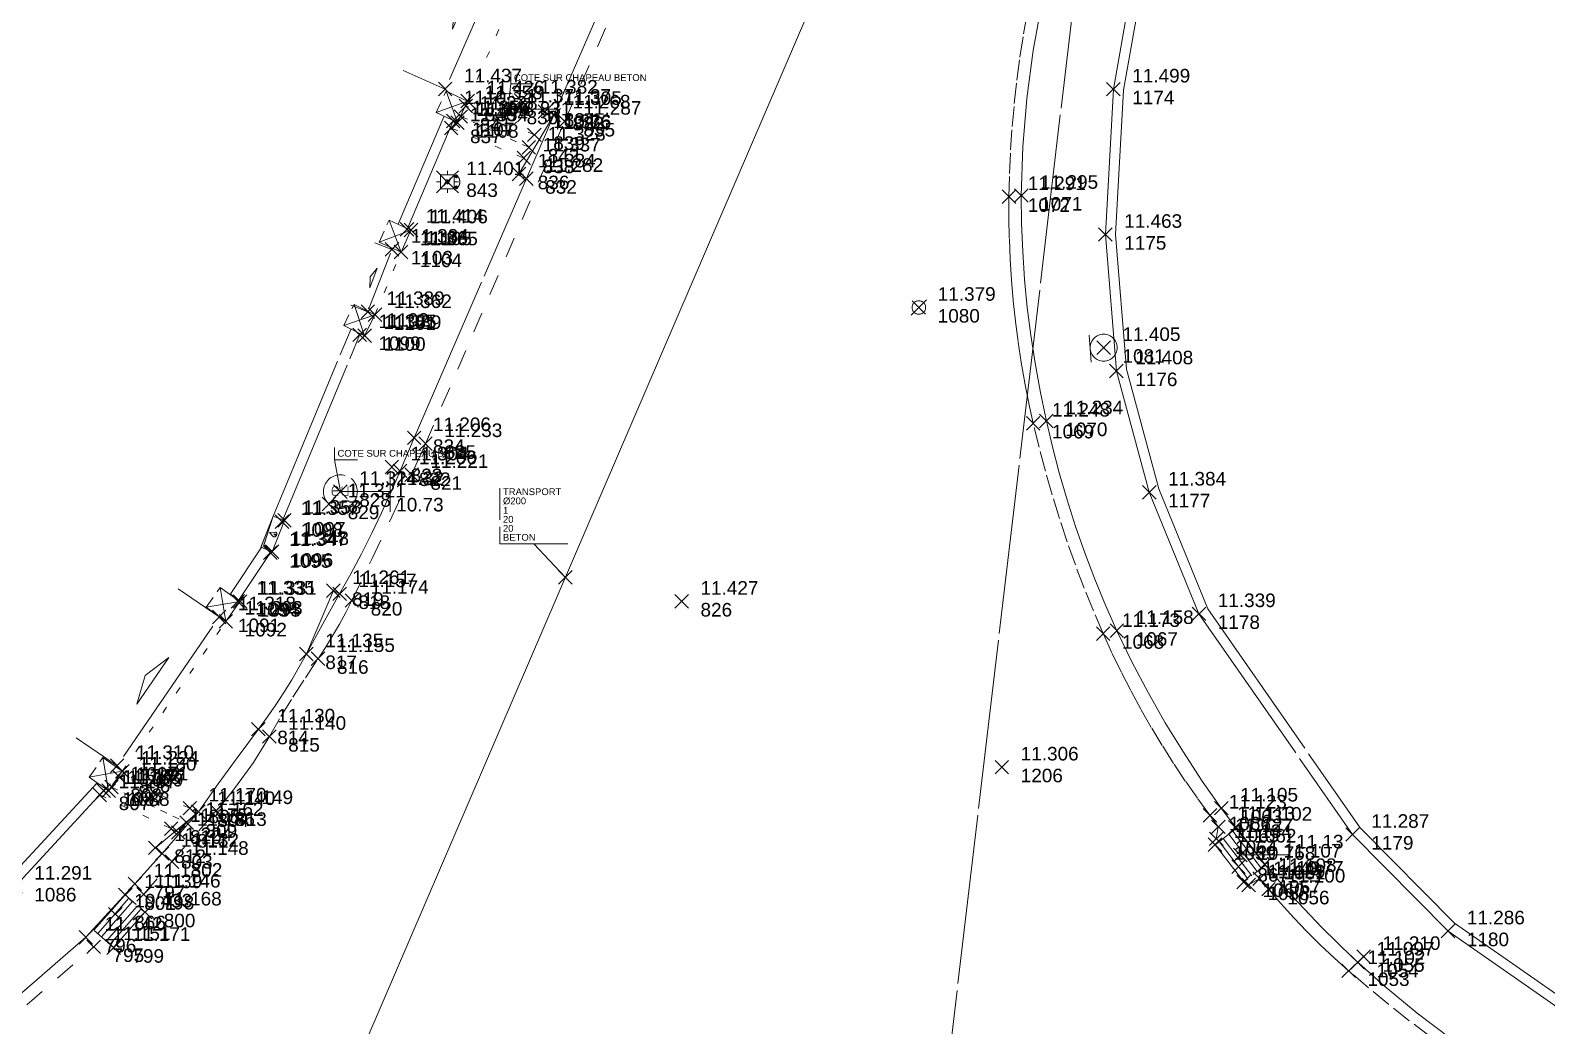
# Model space of a CAD drawing. Header units: metres. Extents: x 1224602 to 1224842, y 7187490 to 7187733.
# Drawn here: x 1224706.18 to 1224728.54, y 7187604.37 to 7187619.05 of the extents above; entities that cross this region are included whole.
import ezdxf
from ezdxf.enums import TextEntityAlignment as Align

# ---------------------------------------------------------------- set-up
doc = ezdxf.new("R2010")
doc.units = ezdxf.units.M
doc.header["$PDMODE"] = 3
doc.header["$PDSIZE"] = 0.1
for name, pattern in [('LL_0822', [2.5, 2.5, 0]), ('LL_0824', [0.35, 0.1, -0.25]), ('LL_0827', [0.2, 0.1, -0.1]), ('LL_0829', [0.6, 0.3, -0.3]), ('SL_1146', [2.5, 2.5, 0]), ('Socle_Continu', [2.5, 2.5, 0]), ('YL_2901', [2.5, 2.5, 0])]:
    doc.linetypes.add(name, pattern=pattern)
for name, color, linetype, lineweight in [('CLOTU_SCS', 212, 'Socle_Continu', 13), ('EAUPO_SCS', 140, 'Socle_Continu', 13), ('ELECT_SCS', 1, 'Socle_Continu', 13), ('GAZFL_SCS', 40, 'Socle_Continu', 13), ('SIGNV_SCS', 20, 'Socle_Continu', 13), ('SIGTA_SCI', 7, 'Socle_Continu', 13), ('SIGTM_SCI', 1, 'Socle_Continu', 13), ('SIGTO_SCI', 255, 'Socle_Continu', 13), ('VOIRI_SCS', 7, 'Socle_Continu', 13)]:
    doc.layers.add(name, color=color, linetype=linetype, lineweight=lineweight)
for name, color, linetype, lineweight, true_color in [('EAUPL_PSI', 5, 'Socle_Continu', 13, 0x0000ff), ('EAUPL_SCS', 5, 'Socle_Continu', 13, 0x0000ff), ('EAUUS_PSI', 7, 'Socle_Continu', 13, 0x7f3f00), ('EAUUS_SCI', 7, 'Socle_Continu', 13, 0x7f3f00), ('EAUUS_SCS', 7, 'Socle_Continu', 13, 0x7f3f00), ('EAUUS_SCT', 7, 'Socle_Continu', 13, 0x7f3f00), ('SIGTS_PSS', 7, 'Socle_Continu', 13, 0x9966cc)]:
    doc.layers.add(name, color=color, linetype=linetype, lineweight=lineweight, true_color=true_color)
doc.styles.add('Reseaux', font='arial.ttf')
doc.styles.get("Standard").update_dxf_attribs({"font": 'arial.ttf'})
doc.linetypes.add('CL_0181', pattern='A,3,-0.15,0.4,-0.381,["eu",Standard,S=0.254,R=0,X=-0.2,Y=-0.1],-0.381,0.4,-0.15', length=4.862)

# ---------------------------------------------------------------- blocks, each defined once
blk = doc.blocks.new('YP_1521')
at = {"layer": 'SIGTO_SCI', "color": 7, "linetype": 'Socle_Continu'}
blk.add_point((0, 0), dxfattribs=at)
at = {"layer": 'SIGTA_SCI', "linetype": 'Socle_Continu'}
blk.add_attdef('ALT', (0.278, 0.099), '', height=0.2, dxfattribs=at)
at = {"layer": 'SIGTA_SCI', "linetype": 'Socle_Continu', "flags": 9}
blk.add_attdef('CALQUE_ALT', (1.69, -1.18), '', height=0.2, dxfattribs=at)
at = {"layer": 'SIGTM_SCI', "linetype": 'Socle_Continu'}
blk.add_attdef('MAT', (0.278, -0.223), '', height=0.2, dxfattribs=at)
at = {"layer": 'SIGTM_SCI', "linetype": 'Socle_Continu', "flags": 9}
blk.add_attdef('CALQUE_MAT', (1.69, -1.501), '', height=0.2, dxfattribs=at)
at = {"layer": 'SIGTO_SCI', "linetype": 'Socle_Continu', "flags": 9}
for tag, p in [('ID', (1.69, 0.105)), ('NATURE', (1.69, -0.216)), ('FAMILLE', (1.69, -0.538)), ('CALQUE', (1.69, -0.859)), ('PCRS', (1.69, -1.823))]:
    blk.add_attdef(tag, p, '', height=0.2, dxfattribs=at)
blk = doc.blocks.new('BP_0089')
at = {"layer": 'EAUPL_SCS', "linetype": 'Socle_Continu'}
for p, q in [((1, 0.813), (-0.001, 0.812)), ((0, 0.625), (1, 0.626)), ((1, 0.376), (0, 0.375)), ((0, 0.187), (1, 0.188))]:
    blk.add_line(p, q, dxfattribs=at)
at = {"layer": 'EAUPL_SCS', "linetype": 'Socle_Continu', "flags": 128}
blk.add_lwpolyline([(0, 0), (-0.001, 1), (0.999, 1), (1, 0.001)], close=True, dxfattribs=at)
at = {"layer": 'EAUPL_SCS', "linetype": 'Socle_Continu', "flags": 9}
for tag, p in [('ID', (1.216, 0.998)), ('NATURE', (1.216, 0.676)), ('FAMILLE', (1.216, 0.355)), ('CALQUE', (1.216, 0.034)), ('PCRS', (1.216, -0.287))]:
    blk.add_attdef(tag, p, '', height=0.2, dxfattribs=at)
blk = doc.blocks.new('LP_0841')
at = {"layer": 'VOIRI_SCS', "linetype": 'Socle_Continu', "flags": 128}
blk.add_lwpolyline([(0, 0), (0, 0.5), (1, 0)], dxfattribs=at)
at = {"layer": 'VOIRI_SCS', "linetype": 'Socle_Continu', "flags": 9}
for tag, p in [('ID', (1.428, 0.548)), ('NATURE', (1.428, 0.227)), ('FAMILLE', (1.428, -0.095)), ('CALQUE', (1.428, -0.416)), ('PCRS', (1.428, -0.737))]:
    blk.add_attdef(tag, p, '', height=0.2, dxfattribs=at)
blk = doc.blocks.new('LP_0842')
at = {"layer": 'VOIRI_SCS', "linetype": 'Socle_Continu', "flags": 128}
blk.add_lwpolyline([(1, 0), (1, 0.5), (0, 0)], dxfattribs=at)
at = {"layer": 'VOIRI_SCS', "linetype": 'Socle_Continu', "flags": 9}
for tag, p in [('ID', (1.488, 0.614)), ('NATURE', (1.488, 0.292)), ('FAMILLE', (1.488, -0.029)), ('CALQUE', (1.488, -0.35)), ('PCRS', (1.488, -0.672))]:
    blk.add_attdef(tag, p, '', height=0.2, dxfattribs=at)
blk = doc.blocks.new('CP_0162')
at = {"layer": 'EAUUS_SCS', "linetype": 'Socle_Continu', "const_width": 0.025, "flags": 128}
for points in [[(-0.063, -0.111), (-0.174, -0.111, -0.405328), (-0.241, -0.045), (-0.241, 0.067, -0.999132), (-0.063, 0.067), (-0.063, 0.022), (-0.218, 0.022)], [(0.048, 0.155), (0.048, -0.034, 0.410802), (0.125, -0.111), (0.225, -0.111), (0.225, 0.155)]]:
    blk.add_lwpolyline(points, format="xyb", dxfattribs=at)
at = {"layer": 'EAUUS_SCS', "linetype": 'Socle_Continu'}
blk.add_circle((0, 0), 0.5, dxfattribs=at)
at = {"layer": 'EAUUS_SCS', "linetype": 'Socle_Continu', "flags": 9}
for tag, p in [('ID', (0.918, 0.522)), ('NATURE', (0.918, 0.2)), ('FAMILLE', (0.918, -0.121)), ('CALQUE', (0.918, -0.442)), ('PCRS', (0.918, -0.763))]:
    blk.add_attdef(tag, p, '', height=0.2, dxfattribs=at)
blk = doc.blocks.new('FP_0404')
at = {"layer": 'ELECT_SCS', "linetype": 'Socle_Continu'}
h = blk.add_hatch(color=91, dxfattribs=at)
edge = h.paths.add_edge_path()
edge.add_ellipse((0.264, 0.162), major_axis=(-0.0287, 0.0287), ratio=1, start_angle=-135, end_angle=45, ccw=False)
edge.add_ellipse((0.264, 0.162), major_axis=(-0.0287, 0.0287), ratio=1, start_angle=45, end_angle=225, ccw=False)
h = blk.add_hatch(color=91, dxfattribs=at)
edge = h.paths.add_edge_path()
edge.add_ellipse((0.264, -0.163), major_axis=(-0.0287, 0.0287), ratio=1, start_angle=-135, end_angle=45, ccw=False)
edge.add_ellipse((0.264, -0.163), major_axis=(-0.0287, 0.0287), ratio=1, start_angle=45, end_angle=225, ccw=False)
at = {"layer": 'ELECT_SCS', "color": 193, "linetype": 'Socle_Continu'}
for p, q in [((-0.325, 0.325), (-0.203, 0.203)), ((0, 0.203), (0, 0.325)), ((0.203, 0.203), (0.325, 0.325)), ((-0.203, 0), (-0.325, 0)), ((-0.203, -0.203), (-0.325, -0.325)), ((0, -0.203), (0, -0.325)), ((0.203, 0), (0.325, 0)), ((0.325, -0.325), (0.203, -0.203))]:
    blk.add_line(p, q, dxfattribs=at)
at = {"layer": 'ELECT_SCS', "color": 91, "linetype": 'Socle_Continu', "flags": 128}
blk.add_lwpolyline([(-0.203, -0.203), (0.203, -0.203), (0.203, 0.203), (-0.203, 0.203)], close=True, dxfattribs=at)
at = {"layer": 'ELECT_SCS', "linetype": 'Socle_Continu', "flags": 128}
blk.add_lwpolyline([(-0.119, -0.115), (-0.014, 0.066), (0.015, 0.019), (0.115, 0.117), (0.012, -0.071), (-0.016, -0.017), (-0.119, -0.115)], dxfattribs=at)
at = {"layer": 'ELECT_SCS', "color": 91, "linetype": 'Socle_Continu'}
for points in [[(0.305, 0.162, 0.098491), (0.302, 0.178, 0.098491), (0.293, 0.191, 0.098491), (0.28, 0.2, 0.098491), (0.264, 0.203, 0.098491), (0.249, 0.2, 0.098491), (0.235, 0.191, 0.098491), (0.227, 0.178, 0.098491), (0.223, 0.162, 0.098491)], [(0.223, 0.162, 0.098491), (0.227, 0.147, 0.098491), (0.235, 0.134, 0.098491), (0.249, 0.125, 0.098491), (0.264, 0.122, 0.098491), (0.28, 0.125, 0.098491), (0.293, 0.134, 0.098491), (0.302, 0.147, 0.098491), (0.305, 0.162, 0.098491)], [(0.305, -0.163, 0.081301), (0.347, -0.095, 0.098491), (0.366, 0, 0.098491), (0.347, 0.095, 0.081301), (0.305, 0.162, 0.098491)], [(0.305, -0.163, 0.098491), (0.302, -0.147, 0.098491), (0.293, -0.134, 0.098491), (0.28, -0.125, 0.098491), (0.264, -0.122, 0.098491), (0.249, -0.125, 0.098491), (0.235, -0.134, 0.098491), (0.227, -0.147, 0.098491), (0.223, -0.163, 0.098491)], [(0.223, -0.163, 0.098491), (0.227, -0.178, 0.098491), (0.235, -0.191, 0.098491), (0.249, -0.2, 0.098491), (0.264, -0.203, 0.098491), (0.28, -0.2, 0.098491), (0.293, -0.191, 0.098491), (0.302, -0.178, 0.098491), (0.305, -0.163, 0.098491)]]:
    blk.add_lwpolyline(points, format="xyb", dxfattribs=at)
at = {"layer": 'ELECT_SCS', "linetype": 'Socle_Continu', "flags": 9}
for tag, p in [('ID', (0.868, 0.47)), ('NATURE', (0.868, 0.148)), ('FAMILLE', (0.868, -0.173)), ('CALQUE', (0.868, -0.494)), ('PCRS', (0.868, -0.815))]:
    blk.add_attdef(tag, p, '', height=0.2, dxfattribs=at)
blk = doc.blocks.new('AP_0001')
at = {"layer": 'EAUPO_SCS', "linetype": 'Socle_Continu'}
blk.add_line((0.113, 0.113), (-0.113, -0.113), dxfattribs=at)
blk.add_circle((0, 0), 0.1, dxfattribs=at)
at = {"layer": 'EAUPO_SCS', "linetype": 'Socle_Continu', "flags": 9}
for tag, p in [('ID', (0.809, 0.507)), ('NATURE', (0.809, 0.186)), ('FAMILLE', (0.809, -0.135)), ('CALQUE', (0.809, -0.456)), ('PCRS', (0.809, -0.778))]:
    blk.add_attdef(tag, p, '', height=0.2, dxfattribs=at)
blk = doc.blocks.new('HP_0569')
at = {"layer": 'SIGNV_SCS', "linetype": 'Socle_Continu'}
blk.add_line((-0.2, -0.2), (0.2, -0.2), dxfattribs=at)
blk.add_circle((0, 0), 0.2, dxfattribs=at)
at = {"layer": 'SIGNV_SCS', "linetype": 'Socle_Continu', "flags": 9}
for tag, p in [('ID', (0.713, 0.595)), ('NATURE', (0.713, 0.273)), ('FAMILLE', (0.713, -0.048)), ('CALQUE', (0.713, -0.369)), ('PCRS', (0.713, -0.69))]:
    blk.add_attdef(tag, p, '', height=0.2, dxfattribs=at)
blk = doc.blocks.new('SP_1162')
at = {"layer": 'CLOTU_SCS', "linetype": 'Socle_Continu'}
for p, q in [((0, 0), (1, 1)), ((0, 1), (1, 0))]:
    blk.add_line(p, q, dxfattribs=at)
at = {"layer": 'CLOTU_SCS', "linetype": 'Socle_Continu', "flags": 128}
blk.add_lwpolyline([(1, 0), (0, 0), (0, 1), (1, 1)], close=True, dxfattribs=at)
at = {"layer": 'CLOTU_SCS', "linetype": 'Socle_Continu', "flags": 9}
for tag, p in [('NATURE', (1.089, -0.022)), ('ID', (1.089, 0.299)), ('CALQUE', (1.089, -0.665)), ('FAMILLE', (1.089, -0.344)), ('PCRS', (1.089, -0.986))]:
    blk.add_attdef(tag, p, '', height=0.2, dxfattribs=at)
blk = doc.blocks.new('SP_1161')
at = {"layer": 'CLOTU_SCS', "linetype": 'Socle_Continu'}
for p, q in [((0, 0), (0, 0.2745)), ((1, 0.2745), (1, 0)), ((0.5, 0.1545), (0.3438, 0.103)), ((0.3438, 0.103), (0.6563, 0.103)), ((0.6563, 0.103), (0.5, 0.1545)), ((0.0625, 0), (0.9375, 0))]:
    blk.add_line(p, q, dxfattribs=at)
at = {"layer": 'CLOTU_SCS', "linetype": 'Socle_Continu', "flags": 9}
for tag, p in [('ID', (1.3598, 0.3853)), ('NATURE', (1.3598, 0.0641)), ('FAMILLE', (1.3598, -0.2572)), ('CALQUE', (1.3598, -0.5785)), ('PCRS', (1.3598, -0.8998))]:
    blk.add_attdef(tag, p, '', height=0.2, dxfattribs=at)
blk = doc.blocks.new('JP_0703')
at = {"layer": 'GAZFL_SCS', "linetype": 'Socle_Continu'}
blk.add_hatch(color=256, dxfattribs=at).paths.add_polyline_path([(0, 0), (0, 0.359), (1, 0.359), (0.088, 0.3)])
h = blk.add_hatch(color=256, dxfattribs=at)
edge = h.paths.add_edge_path()
edge.add_line((0.505, 0.179), (0.471, 0.106))
edge.add_line((0.471, 0.106), (0.471, 0.096))
edge.add_ellipse((0.505, 0.099), major_axis=(-0.0336, 0), ratio=0.758629, start_angle=5.446, end_angle=174.554)
edge.add_line((0.538, 0.096), (0.538, 0.106))
edge.add_line((0.538, 0.106), (0.505, 0.179))
at = {"layer": 'GAZFL_SCS', "linetype": 'Socle_Continu', "flags": 128}
blk.add_lwpolyline([(0, 0.359), (0, 0), (1, 0), (1, 0.359)], close=True, dxfattribs=at)
at = {"layer": 'GAZFL_SCS', "linetype": 'Socle_Continu'}
blk.add_lwpolyline([(0, 0), (0, 0.359), (1, 0.359), (0.088, 0.3)], close=True, dxfattribs=at)
blk.add_lwpolyline([(0.578, 0.106), (0.578, 0.124), (0.505, 0.281), (0.432, 0.124), (0.432, 0.106, 0.066358), (0.436, 0.095, 0.1059), (0.452, 0.076, 0.086348), (0.476, 0.064, 0.076263), (0.505, 0.059, 0.076263), (0.534, 0.064, 0.086348), (0.557, 0.076, 0.1059), (0.574, 0.095, 0.066358)], format="xyb", close=True, dxfattribs=at)
at = {"layer": 'GAZFL_SCS', "linetype": 'Socle_Continu', "flags": 9}
for tag, p in [('NATURE', (1.013, 0.374)), ('ID', (1.013, 0.696)), ('FAMILLE', (1.013, 0.053)), ('CALQUE', (1.013, -0.268)), ('PCRS', (1.013, -0.589))]:
    blk.add_attdef(tag, p, '', height=0.2, dxfattribs=at)
blk = doc.blocks.new('*U81')
at = {"layer": 'EAUUS_SCI', "linetype": 'Socle_Continu'}
blk.add_line((-0.926, 0.992), (0, 0), dxfattribs=at)
at = {"layer": 'EAUUS_SCI', "linetype": 'Socle_Continu', "flags": 128}
blk.add_lwpolyline([(0.074, 0.992), (-1.926, 0.992), (-1.926, 2.63)], dxfattribs=at)
at = {"layer": 'EAUUS_SCI', "linetype": 'Socle_Continu'}
blk.add_point((0, 0), dxfattribs=at)
for tag, p in [('TYPE', (-1.838, 2.425)), ('DIAM', (-1.838, 2.155)), ('NBR', (-1.838, 1.876)), ('LARG', (-1.838, 1.611)), ('HAUT', (-1.838, 1.345)), ('MATER', (-1.838, 1.079))]:
    blk.add_attdef(tag, p, '', height=0.2, dxfattribs=at)
at = {"layer": 'EAUUS_SCI', "linetype": 'Socle_Continu', "flags": 9}
for tag, p in [('ID', (2.47, 1.418)), ('NATURE', (2.47, 1.097)), ('FAMILLE', (2.47, 0.776)), ('CALQUE', (2.47, 0.454))]:
    blk.add_attdef(tag, p, '', height=0.2, dxfattribs=at)
blk = doc.blocks.new('*U82')
at = {"layer": 'EAUUS_SCI', "linetype": 'Socle_Continu'}
blk.add_line((-0.173, 0.942), (0, 0), dxfattribs=at)
at = {"layer": 'EAUUS_SCI', "linetype": 'Socle_Continu', "flags": 128}
blk.add_lwpolyline([(0.5, 0.942), (-0.173, 0.942), (-0.173, 1.299)], dxfattribs=at)
at = {"layer": 'EAUUS_SCI', "linetype": 'Socle_Continu'}
blk.add_point((0, 0), dxfattribs=at)
blk.add_attdef('TXT', (-0.084, 1.03), '', height=0.2, dxfattribs=at)
at = {"layer": 'EAUUS_SCI', "linetype": 'Socle_Continu', "flags": 9}
for tag, p in [('NATURE', (1.967, -0.177)), ('ID', (1.967, 0.144)), ('FAMILLE', (1.967, -0.499)), ('CALQUE', (1.967, -0.82)), ('PCRS', (1.967, -1.141))]:
    blk.add_attdef(tag, p, '', height=0.2, dxfattribs=at)
blk = doc.blocks.new('CP_2101')
at = {"layer": 'EAUUS_PSI', "linetype": 'Socle_Continu'}
blk.add_line((0.733, 0), (0, 0), dxfattribs=at)
at = {"layer": 'EAUUS_PSI', "linetype": 'Socle_Continu', "flags": 128}
blk.add_lwpolyline([(0.733, -0.3), (0.733, 0.3)], dxfattribs=at)
at = {"layer": 'EAUUS_PSI', "linetype": 'Socle_Continu'}
blk.add_point((0, 0), dxfattribs=at)
at = {"layer": 'EAUUS_PSI', "linetype": 'Socle_Continu', "style": 'Reseaux', "flags": 9}
for tag, p in [('ID', (2.525, 0.541)), ('NATURE', (2.525, 0.22))]:
    blk.add_attdef(tag, p, '', height=0.2, dxfattribs=at)
at = {"layer": 'EAUUS_PSI', "linetype": 'Socle_Continu'}
for tag, p in [('TAMPON', (0.824, 0.196)), ('RADIER', (0.824, -0.192))]:
    blk.add_attdef(tag, text='', height=0.2, dxfattribs=at).set_placement(p, align=Align.MIDDLE_LEFT)
at = {"layer": 'EAUUS_PSI', "linetype": 'Socle_Continu', "flags": 9}
for tag, p in [('FAMILLE', (2.525, -0.101)), ('CALQUE', (2.525, -0.423))]:
    blk.add_attdef(tag, p, '', height=0.2, dxfattribs=at)
blk = doc.blocks.new('*U83')
at = {"layer": 'EAUUS_SCI', "linetype": 'Socle_Continu'}
blk.add_line((0.091, 0.743), (0, 0), dxfattribs=at)
at = {"layer": 'EAUUS_SCI', "linetype": 'Socle_Continu', "flags": 128}
blk.add_lwpolyline([(0.764, 0.743), (0.091, 0.743), (0.091, 1.1)], dxfattribs=at)
at = {"layer": 'EAUUS_SCI', "linetype": 'Socle_Continu'}
blk.add_point((0, 0), dxfattribs=at)
blk.add_attdef('TXT', (0.179, 0.83), '', height=0.2, dxfattribs=at)
at = {"layer": 'EAUUS_SCI', "linetype": 'Socle_Continu', "flags": 9}
for tag, p in [('NATURE', (1.967, -0.177)), ('ID', (1.967, 0.144)), ('FAMILLE', (1.967, -0.499)), ('CALQUE', (1.967, -0.82)), ('PCRS', (1.967, -1.141))]:
    blk.add_attdef(tag, p, '', height=0.2, dxfattribs=at)
blk = doc.blocks.new('*U52')
at = {"layer": 'EAUPL_PSI', "linetype": 'Socle_Continu'}
blk.add_line((0.733, 0), (0, 0), dxfattribs=at)
at = {"layer": 'EAUPL_PSI', "linetype": 'Socle_Continu', "flags": 128}
blk.add_lwpolyline([(0.733, -0.3), (0.733, 0.3)], dxfattribs=at)
at = {"layer": 'EAUPL_PSI', "linetype": 'Socle_Continu'}
blk.add_point((0, 0), dxfattribs=at)
for tag, p in [('TAMPON', (0.824, 0.196)), ('RADIER', (0.824, -0.192))]:
    blk.add_attdef(tag, text='', height=0.2, dxfattribs=at).set_placement(p, align=Align.MIDDLE_LEFT)
at = {"layer": 'EAUPL_PSI', "linetype": 'Socle_Continu', "style": 'Reseaux', "flags": 9}
for tag, p in [('ID', (2.428, 0.07)), ('NATURE', (2.428, -0.251))]:
    blk.add_attdef(tag, p, '', height=0.2, dxfattribs=at)
at = {"layer": 'EAUPL_PSI', "linetype": 'Socle_Continu', "flags": 9}
for tag, p in [('FAMILLE', (2.428, -0.573)), ('CALQUE', (2.428, -0.894))]:
    blk.add_attdef(tag, p, '', height=0.2, dxfattribs=at)

msp = doc.modelspace()

# ---------------------------------------------------------------- linework, layer by layer
at = {"layer": 'CLOTU_SCS', "linetype": 'SL_1146'}
for points in [[(1224723.066, 7187621.957, 11.529), (1224722.479, 7187620.039, 11.494), (1224722.152, 7187618.186, 11.499), (1224722.033, 7187616.042, 11.463), (1224722.196, 7187614.029, 11.408), (1224722.681, 7187612.241, 11.384), (1224723.413, 7187610.448, 11.339), (1224725.677, 7187607.193, 11.287), (1224727.086, 7187605.769, 11.286), (1224728.708, 7187604.639, 11.324), (1224730.487, 7187603.609, 11.311), (1224730.97, 7187603.463, 11.345)], [(1224723.209, 7187621.913, 11.529), (1224722.625, 7187620.004, 11.495), (1224722.301, 7187618.169, 11.497), (1224722.183, 7187616.044, 11.46), (1224722.345, 7187614.055, 11.42), (1224722.823, 7187612.289, 11.382), (1224723.546, 7187610.52, 11.342), (1224725.792, 7187607.289, 11.291), (1224727.183, 7187605.884, 11.302), (1224728.789, 7187604.766, 11.322), (1224730.562, 7187603.739, 11.321), (1224730.999, 7187603.61, 11.324)], [(1224711.604, 7187616.194, 11.393), (1224712.278, 7187617.776, 11.403)], [(1224711.741, 7187616.132, 11.413), (1224712.416, 7187617.717, 11.356)], [(1224709.753, 7187611.865, 11.346), (1224710.91, 7187614.649, 11.389)], [(1224709.892, 7187611.808, 11.357), (1224711.045, 7187614.583, 11.385)], [(1224709.125, 7187610.732, 11.323), (1224709.595, 7187611.434, 11.343)], [(1224709.248, 7187610.645, 11.335), (1224709.72, 7187611.35, 11.347)], [(1224688.137, 7187600.246, 11.548), (1224693.511, 7187600.6, 11.493), (1224695.502, 7187600.91, 11.467), (1224697.397, 7187601.394, 11.442), (1224699.285, 7187602.149, 11.412), (1224701.052, 7187603.022, 11.386), (1224702.731, 7187604.058, 11.36), (1224704.326, 7187605.24, 11.334), (1224705.857, 7187606.537, 11.312), (1224707.166, 7187607.957, 11.312)], [(1224688.132, 7187600.096, 11.562), (1224693.527, 7187600.451, 11.491), (1224695.532, 7187600.763, 11.475), (1224697.444, 7187601.251, 11.456), (1224699.346, 7187602.012, 11.41), (1224701.125, 7187602.89, 11.388), (1224702.816, 7187603.933, 11.357), (1224704.419, 7187605.122, 11.323), (1224705.961, 7187606.429, 11.291), (1224707.289, 7187607.87, 11.189)]]:
    msp.add_polyline3d(points, dxfattribs=at)
at = {"layer": 'EAUUS_SCT', "linetype": 'CL_0181'}
msp.add_polyline3d([(1224719.622, 7187623.902, 10.15), (1224708.517, 7187598.069, 9.97)], dxfattribs=at)
at = {"layer": 'SIGTS_PSS', "linetype": 'YL_2901'}
msp.add_polyline3d([(1224718.643, 7187594.665, 11.273), (1224724.194, 7187641.786, 11.605), (1224743.464, 7187686.347, 12.019), (1224774.759, 7187705.496, 12.369), (1224807.6, 7187693.028, 12.688), (1224838.124, 7187643.847, 11.839), (1224818.746, 7187610.542, 11.62), (1224772.174, 7187599.12, 11.427)], close=True, dxfattribs=at)
at = {"layer": 'VOIRI_SCS', "linetype": 'LL_0824'}
for points in [[(1224712.629, 7187618.01, 11.426), (1224713.629, 7187620.296, 11.449)], [(1224713.614, 7187617.513, 11.336), (1224712.602, 7187617.938, 11.358)], [(1224712.386, 7187617.613, 11.354), (1224713.458, 7187617.169, 11.337)], [(1224711.263, 7187614.859, 11.362), (1224711.647, 7187615.784, 11.365)], [(1224707.537, 7187608.125, 11.224), (1224709.064, 7187610.337, 11.293)], [(1224708.532, 7187607.581, 11.17), (1224707.499, 7187608.036, 11.18)], [(1224707.206, 7187607.776, 11.207), (1224708.258, 7187607.279, 11.175), (1224708.36, 7187607.222, 11.186)]]:
    msp.add_polyline3d(points, dxfattribs=at)
at = {"layer": 'VOIRI_SCS', "linetype": 'LL_0829'}
for points in [[(1224707.853, 7187606.311, 11.146), (1224708.268, 7187606.794, 11.148), (1224708.923, 7187607.543, 11.149), (1224709.068, 7187607.714, 11.147), (1224709.208, 7187607.89, 11.146), (1224709.341, 7187608.071, 11.144), (1224709.469, 7187608.256, 11.143), (1224709.59, 7187608.445, 11.141), (1224709.705, 7187608.638, 11.14), (1224709.876, 7187608.931, 11.144), (1224710.053, 7187609.219, 11.148), (1224710.236, 7187609.505, 11.151), (1224710.424, 7187609.786, 11.155), (1224710.534, 7187609.952, 11.159), (1224710.638, 7187610.121, 11.163), (1224710.738, 7187610.293, 11.166), (1224710.832, 7187610.468, 11.17), (1224710.922, 7187610.645, 11.174), (1224711.219, 7187611.262, 11.19), (1224711.513, 7187611.88, 11.205), (1224711.803, 7187612.5, 11.221), (1224711.907, 7187612.727, 11.227), (1224712.008, 7187612.956, 11.233), (1224714.059, 7187617.711, 11.287), (1224714.884, 7187619.587, 11.306)], [(1224723.576, 7187607.477, 11.123), (1224723.391, 7187607.727, 11.128), (1224723.212, 7187607.982, 11.133), (1224723.039, 7187608.241, 11.138), (1224722.872, 7187608.504, 11.143), (1224722.711, 7187608.771, 11.148), (1224722.556, 7187609.041, 11.153), (1224722.408, 7187609.315, 11.158), (1224722.266, 7187609.592, 11.163), (1224722.13, 7187609.873, 11.168), (1224722.001, 7187610.156, 11.173), (1224721.858, 7187610.491, 11.181), (1224721.722, 7187610.828, 11.19), (1224721.592, 7187611.168, 11.198), (1224721.47, 7187611.51, 11.206), (1224721.356, 7187611.856, 11.215), (1224721.248, 7187612.203, 11.223), (1224721.148, 7187612.553, 11.231), (1224721.055, 7187612.904, 11.24), (1224720.969, 7187613.258, 11.248), (1224720.904, 7187613.557, 11.252), (1224720.844, 7187613.857, 11.256), (1224720.792, 7187614.159, 11.26), (1224720.746, 7187614.462, 11.264), (1224720.707, 7187614.766, 11.268), (1224720.674, 7187615.07, 11.271), (1224720.648, 7187615.375, 11.275), (1224720.629, 7187615.681, 11.279), (1224720.617, 7187615.987, 11.283), (1224720.611, 7187616.293, 11.287), (1224720.612, 7187616.599, 11.291), (1224720.62, 7187616.944, 11.296), (1224720.636, 7187617.289, 11.301), (1224720.659, 7187617.633, 11.305), (1224720.69, 7187617.976, 11.31), (1224720.728, 7187618.319, 11.315), (1224720.773, 7187618.66, 11.32), (1224720.826, 7187619.001, 11.324), (1224720.886, 7187619.341, 11.329)], [(1224723.669, 7187607.129, 11.127), (1224723.698, 7187607.306, 11.113), (1224723.576, 7187607.477, 11.123)], [(1224726.823, 7187604.212, 11.111), (1224726.515, 7187604.447, 11.109), (1224726.213, 7187604.686, 11.107), (1224725.914, 7187604.932, 11.104), (1224725.62, 7187605.182, 11.102), (1224725.41, 7187605.369, 11.102), (1224725.205, 7187605.562, 11.101), (1224725.005, 7187605.761, 11.101), (1224724.811, 7187605.964, 11.101), (1224724.622, 7187606.173, 11.1), (1224724.439, 7187606.386, 11.1), (1224724.309, 7187606.542, 11.108), (1224724.145, 7187606.449, 11.129), (1224724.073, 7187606.494, 11.143)], [(1224706.13, 7187604.681, 11.166), (1224707.115, 7187605.536, 11.151)]]:
    msp.add_polyline3d(points, dxfattribs=at)
at = {"layer": 'VOIRI_SCS', "linetype": 'LL_0822'}
for points in [[(1224708.659, 7187607.529, 11.14), (1224708.949, 7187607.938, 11.137), (1224709.244, 7187608.345, 11.133), (1224709.544, 7187608.747, 11.13), (1224709.674, 7187608.924, 11.131), (1224709.799, 7187609.105, 11.132), (1224709.919, 7187609.288, 11.132), (1224710.035, 7187609.475, 11.133), (1224710.146, 7187609.664, 11.134), (1224710.252, 7187609.856, 11.135), (1224710.494, 7187610.301, 11.146), (1224710.742, 7187610.742, 11.157), (1224710.906, 7187611.037, 11.165), (1224711.064, 7187611.335, 11.173), (1224711.216, 7187611.635, 11.182), (1224711.361, 7187611.939, 11.19), (1224711.501, 7187612.246, 11.198), (1224711.633, 7187612.556, 11.206), (1224711.84, 7187613.044, 11.206), (1224713.495, 7187616.867, 11.282), (1224713.898, 7187617.802, 11.268), (1224714.715, 7187619.67, 11.294)], [(1224727.134, 7187604.18, 11.11), (1224726.631, 7187604.56, 11.106), (1224726.145, 7187604.961, 11.101), (1224725.676, 7187605.381, 11.103), (1224725.226, 7187605.821, 11.156), (1224724.794, 7187606.279, 11.136), (1224724.382, 7187606.754, 11.107), (1224724.063, 7187607.152, 11.1), (1224723.757, 7187607.561, 11.105), (1224723.463, 7187607.979, 11.117), (1224723.183, 7187608.406, 11.128), (1224722.916, 7187608.842, 11.138), (1224722.663, 7187609.286, 11.146), (1224722.425, 7187609.739, 11.153), (1224722.203, 7187610.199, 11.158), (1224722.035, 7187610.577, 11.203), (1224721.878, 7187610.959, 11.209), (1224721.731, 7187611.346, 11.217), (1224721.595, 7187611.737, 11.225), (1224721.469, 7187612.131, 11.235), (1224721.354, 7187612.529, 11.247), (1224721.249, 7187612.93, 11.26), (1224721.155, 7187613.333, 11.245), (1224721.071, 7187613.739, 11.304), (1224720.997, 7187614.146, 11.346), (1224720.934, 7187614.556, 11.389), (1224720.882, 7187614.967, 11.376), (1224720.842, 7187615.379, 11.355), (1224720.814, 7187615.791, 11.333), (1224720.798, 7187616.205, 11.311), (1224720.794, 7187616.618, 11.295), (1224720.817, 7187617.333, 11.301), (1224720.876, 7187618.046, 11.307), (1224720.97, 7187618.755, 11.315), (1224721.097, 7187619.459, 11.323)], [(1224706.999, 7187605.677, 11.142), (1224707.722, 7187606.465, 11.13), (1224708.125, 7187606.913, 11.132), (1224708.659, 7187607.529, 11.14)], [(1224706.014, 7187604.825, 11.15), (1224706.999, 7187605.677, 11.142)]]:
    msp.add_polyline3d(points, dxfattribs=at)
at = {"layer": 'VOIRI_SCS', "linetype": 'LL_0827'}
for points in [[(1224712.529, 7187617.783, 11.338), (1224713.532, 7187617.328, 11.328)], [(1224707.378, 7187607.893, 11.171), (1224708.486, 7187607.369, 11.162)]]:
    msp.add_polyline3d(points, dxfattribs=at)

# ---------------------------------------------------------------- block references
at = {"layer": 'CLOTU_SCS', "linetype": 'Socle_Continu'}
for p, xscale, yscale, rotation in [((1224712.298, 7187618.188, 11.437), 2.471633995997203, 2.471633995997203, 66.37278453491494), ((1224711.157, 7187614.904, 11.389), 0.985702222419332, 0.985702222419332, 68.8137244056794), ((1224707.461, 7187608.208, 11.31), 2.659786162442797, 2.659786162442797, 55.57013881049378)]:
    msp.add_blockref('SP_1161', p, dxfattribs=dict(at, xscale=xscale, yscale=yscale, rotation=rotation))
at = {"layer": 'CLOTU_SCS', "color": 6, "linetype": 'Socle_Continu'}
for p, xscale, yscale, rotation in [((1224712.48, 7187617.693, 11.348), 0.3501474312811222, 0.3501474312811222, 64.84312842713304), ((1224711.647, 7187615.784, 11.365), 0.355818376766767, 0.355818376766767, 65.64174826514724), ((1224711.11, 7187614.55, 11.389), 0.3442994347777839, 0.3442994347777839, 63.69520339635496), ((1224709.064, 7187610.337, 11.293), 0.3583339667203305, 0.3583339667203305, 54.6176759774476), ((1224707.335, 7187607.838, 11.177), 0.35076092211051, 0.35076092211051, 54.83416184898099)]:
    msp.add_blockref('SP_1162', p, dxfattribs=dict(at, xscale=xscale, yscale=yscale, rotation=rotation))
at = {"layer": 'EAUPL_PSI', "linetype": 'Socle_Continu'}
msp.add_blockref('*U52', (1224724.022, 7187606.892, 11.134), dxfattribs=at).add_auto_attribs({'TAMPON': '11.13', 'RADIER': '10.77'})
at = {"layer": 'EAUPL_SCS', "linetype": 'Socle_Continu'}
for p, xscale, yscale, rotation in [((1224723.651, 7187607.043, 11.134), 0.6930219102542782, 0.4045212537699157, 307.4909334225758), ((1224707.408, 7187605.525, 11.171), 0.6964618222955244, 0.3849032440265037, 48.48149622513311)]:
    msp.add_blockref('BP_0089', p, dxfattribs=dict(at, xscale=xscale, yscale=yscale, rotation=rotation))
at = {"layer": 'EAUPO_SCS', "linetype": 'Socle_Continu'}
msp.add_blockref('AP_0001', (1224719.283, 7187614.966, 11.379), dxfattribs=at)
at = {"layer": 'EAUUS_PSI', "linetype": 'Socle_Continu'}
ref = msp.add_blockref('CP_2101', (1224713.221, 7187617.891, 11.371), dxfattribs=at)
ref.add_attrib('TAMPON', '11.37', dxfattribs={"linetype": 'Socle_Continu', "height": 0.2}).set_placement((1224714.045, 7187618.086), align=Align.MIDDLE_LEFT)
ref.add_attrib('RADIER', '10.76', dxfattribs={"linetype": 'Socle_Continu', "height": 0.2}).set_placement((1224714.045, 7187617.699), align=Align.MIDDLE_LEFT)
ref = msp.add_blockref('CP_2101', (1224710.753, 7187612.25, 11.324), dxfattribs=at)
ref.add_attrib('TAMPON', '11.32', dxfattribs={"linetype": 'Socle_Continu', "height": 0.2}).set_placement((1224711.576, 7187612.446), align=Align.MIDDLE_LEFT)
ref.add_attrib('RADIER', '10.73', dxfattribs={"linetype": 'Socle_Continu', "height": 0.2}).set_placement((1224711.576, 7187612.058), align=Align.MIDDLE_LEFT)
at = {"layer": 'EAUUS_SCI', "linetype": 'Socle_Continu'}
ref = msp.add_blockref('*U83', (1224713.221, 7187617.891, 11.371), dxfattribs=dict(at, xscale=0.5, yscale=0.5, zscale=0.5))
ref.add_attrib('TXT', 'COTE SUR CHAPEAU BETON', (1224713.311, 7187618.306), dxfattribs={"linetype": 'Socle_Continu', "height": 0.1})
ref = msp.add_blockref('*U82', (1224710.753, 7187612.25, 11.324), dxfattribs=dict(at, xscale=0.5, yscale=0.5, zscale=0.5))
ref.add_attrib('TXT', 'COTE SUR CHAPEAU BETON', (1224710.71, 7187612.765), dxfattribs={"linetype": 'Socle_Continu', "height": 0.1})
at = {"layer": 'EAUUS_SCI', "linetype": 'Socle_Continu', "xscale": 0.5, "yscale": 0.5, "zscale": 0.5}
msp.add_blockref('*U81', (1224714.069, 7187610.986), dxfattribs=at).add_auto_attribs({'TYPE': 'TRANSPORT', 'DIAM': 'Ø200', 'NBR': '1', 'LARG': '20', 'HAUT': '20', 'MATER': 'BETON'})
at = {"layer": 'EAUUS_SCS', "linetype": 'Socle_Continu'}
for p, xscale, yscale in [((1224713.221, 7187617.891, 11.371), 0.4679338896351445, 0.4679338896351445), ((1224710.753, 7187612.25, 11.324), 0.4992156760748618, 0.4992156760748618)]:
    msp.add_blockref('CP_0162', p, dxfattribs=dict(at, xscale=xscale, yscale=yscale))
at = {"layer": 'ELECT_SCS', "linetype": 'Socle_Continu', "xscale": 0.5, "yscale": 0.5}
msp.add_blockref('FP_0404', (1224712.331, 7187616.819, 11.401), dxfattribs=at)
at = {"layer": 'GAZFL_SCS', "linetype": 'Socle_Continu', "xscale": 0.4954802508870716, "yscale": 0.4954802508870716, "rotation": 68.46483800218164}
msp.add_blockref('JP_0703', (1224709.747, 7187611.364, 11.348), dxfattribs=at)
at = {"layer": 'SIGNV_SCS', "linetype": 'Socle_Continu', "rotation": 274.6456701713177}
msp.add_blockref('HP_0569', (1224722.008, 7187614.373, 11.405), dxfattribs=at)
at = {"layer": 'SIGTO_SCI', "linetype": 'Socle_Continu'}
for p, values in [((1224712.298, 7187618.188, 11.437), {'ALT': '11.437', 'MAT': '1110'}), ((1224722.152, 7187618.186, 11.499), {'ALT': '11.499', 'MAT': '1174'}), ((1224712.602, 7187617.938, 11.358), {'ALT': '11.358', 'MAT': '840'}), ((1224712.629, 7187618.01, 11.426), {'ALT': '11.426', 'MAT': '1109'}), ((1224713.221, 7187617.891, 11.371), {'ALT': '11.371', 'MAT': '830'}), ((1224713.415, 7187618.021, 11.382), {'ALT': '11.382', 'MAT': '831'}), ((1224713.769, 7187617.855, 11.305), {'ALT': '11.305', 'MAT': '834'}), ((1224712.416, 7187617.717, 11.356), {'ALT': '11.356', 'MAT': '1107'}), ((1224712.48, 7187617.693, 11.348), {'ALT': '11.348', 'MAT': '1108'}), ((1224712.529, 7187617.783, 11.338), {'ALT': '11.338', 'MAT': '841'}), ((1224713.898, 7187617.802, 11.268), {'ALT': '11.268', 'MAT': '833'}), ((1224714.059, 7187617.711, 11.287), {'ALT': '11.287', 'MAT': '835'}), ((1224712.386, 7187617.613, 11.354), {'ALT': '11.354', 'MAT': '837'}), ((1224713.614, 7187617.513, 11.336), {'ALT': '11.336', 'MAT': '839'}), ((1224713.532, 7187617.328, 11.328), {'ALT': '11.328', 'MAT': '842'}), ((1224713.458, 7187617.169, 11.337), {'ALT': '11.337', 'MAT': '838'}), ((1224712.331, 7187616.819, 11.401), {'ALT': '11.401', 'MAT': '843'}), ((1224713.385, 7187616.933, 11.384), {'ALT': '11.384', 'MAT': '836'}), ((1224713.495, 7187616.867, 11.282), {'ALT': '11.282', 'MAT': '832'}), ((1224720.612, 7187616.599, 11.291), {'ALT': '11.291', 'MAT': '1072'}), ((1224720.794, 7187616.618, 11.295), {'ALT': '11.295', 'MAT': '1071'}), ((1224711.734, 7187616.117, 11.414), {'ALT': '11.414', 'MAT': '1106'}), ((1224711.794, 7187616.108, 11.406), {'ALT': '11.406', 'MAT': '1105'}), ((1224722.033, 7187616.042, 11.463), {'ALT': '11.463', 'MAT': '1175'}), ((1224711.513, 7187615.823, 11.384), {'ALT': '11.384', 'MAT': '1103'}), ((1224711.647, 7187615.784, 11.365), {'ALT': '11.365', 'MAT': '1104'}), ((1224719.283, 7187614.966, 11.379), {'ALT': '11.379', 'MAT': '1080'}), ((1224711.157, 7187614.904, 11.389), {'ALT': '11.389', 'MAT': '1102'}), ((1224711.263, 7187614.859, 11.362), {'ALT': '11.362', 'MAT': '1101'}), ((1224711.036, 7187614.562, 11.385), {'ALT': '11.385', 'MAT': '1099'}), ((1224711.11, 7187614.55, 11.389), {'ALT': '11.389', 'MAT': '1100'}), ((1224722.008, 7187614.373, 11.405), {'ALT': '11.405', 'MAT': '1081'}), ((1224722.196, 7187614.029, 11.408), {'ALT': '11.408', 'MAT': '1176'}), ((1224720.969, 7187613.258, 11.248), {'ALT': '11.248', 'MAT': '1069'}), ((1224721.164, 7187613.292, 11.234), {'ALT': '11.234', 'MAT': '1070'}), ((1224711.84, 7187613.044, 11.206), {'ALT': '11.206', 'MAT': '824'}), ((1224712.008, 7187612.956, 11.233), {'ALT': '11.233', 'MAT': '825'}), ((1224711.511, 7187612.612, 11.304), {'ALT': '11.304', 'MAT': '823'}), ((1224711.633, 7187612.556, 11.206), {'ALT': '11.206', 'MAT': '822'}), ((1224711.803, 7187612.5, 11.221), {'ALT': '11.221', 'MAT': '821'}), ((1224710.583, 7187612.067, 11.321), {'ALT': '11.321', 'MAT': '829'}), ((1224710.753, 7187612.25, 11.324), {'ALT': '11.324', 'MAT': '828'}), ((1224722.681, 7187612.241, 11.384), {'ALT': '11.384', 'MAT': '1177'}), ((1224709.929, 7187611.825, 11.358), {'ALT': '11.358', 'MAT': '1097'}), ((1224709.892, 7187611.808, 11.357), {'ALT': '11.357', 'MAT': '1098'}), ((1224709.72, 7187611.35, 11.347), {'ALT': '11.347', 'MAT': '1095'}), ((1224709.747, 7187611.364, 11.348), {'ALT': '11.348', 'MAT': '1096'}), ((1224710.647, 7187610.788, 11.261), {'ALT': '11.261', 'MAT': '819'}), ((1224710.742, 7187610.742, 11.157), {'ALT': '11.157', 'MAT': '818'}), ((1224709.24, 7187610.633, 11.335), {'ALT': '11.335', 'MAT': '1094'}), ((1224709.271, 7187610.629, 11.331), {'ALT': '11.331', 'MAT': '1093'}), ((1224710.922, 7187610.645, 11.174), {'ALT': '11.174', 'MAT': '820'}), ((1224715.785, 7187610.631, 11.427), {'ALT': '11.427', 'MAT': '826'}), ((1224708.965, 7187610.401, 11.318), {'ALT': '11.318', 'MAT': '1091'}), ((1224709.064, 7187610.337, 11.293), {'ALT': '11.293', 'MAT': '1092'}), ((1224723.413, 7187610.448, 11.339), {'ALT': '11.339', 'MAT': '1178'}), ((1224722.001, 7187610.156, 11.173), {'ALT': '11.173', 'MAT': '1068'}), ((1224722.203, 7187610.199, 11.158), {'ALT': '11.158', 'MAT': '1067'}), ((1224710.252, 7187609.856, 11.135), {'ALT': '11.135', 'MAT': '817'}), ((1224710.424, 7187609.786, 11.155), {'ALT': '11.155', 'MAT': '816'}), ((1224709.544, 7187608.747, 11.13), {'ALT': '11.130', 'MAT': '814'}), ((1224709.705, 7187608.638, 11.14), {'ALT': '11.140', 'MAT': '815'}), ((1224707.461, 7187608.208, 11.31), {'ALT': '11.310', 'MAT': '1090'}), ((1224707.499, 7187608.036, 11.18), {'ALT': '11.180', 'MAT': '806'}), ((1224707.537, 7187608.125, 11.224), {'ALT': '11.224', 'MAT': '1089'}), ((1224720.507, 7187608.186, 11.306), {'ALT': '11.306', 'MAT': '1206'}), ((1224707.262, 7187607.84, 11.183), {'ALT': '11.183', 'MAT': '1087'}), ((1224707.335, 7187607.838, 11.177), {'ALT': '11.177', 'MAT': '1088'}), ((1224707.378, 7187607.893, 11.171), {'ALT': '11.171', 'MAT': '808'}), ((1224707.206, 7187607.776, 11.207), {'ALT': '11.207', 'MAT': '807'}), ((1224708.532, 7187607.581, 11.17), {'ALT': '11.170', 'MAT': '805'}), ((1224723.742, 7187607.581, 11.105), {'ALT': '11.105', 'MAT': '1063'}), ((1224708.486, 7187607.369, 11.162), {'ALT': '11.162', 'MAT': '809'}), ((1224708.659, 7187607.529, 11.14), {'ALT': '11.140', 'MAT': '804'}), ((1224708.923, 7187607.543, 11.149), {'ALT': '11.149', 'MAT': '813'}), ((1224723.576, 7187607.477, 11.123), {'ALT': '11.123', 'MAT': '1066'}), ((1224708.258, 7187607.279, 11.175), {'ALT': '11.175', 'MAT': '810'}), ((1224708.36, 7187607.222, 11.186), {'ALT': '11.186', 'MAT': '811'}), ((1224723.669, 7187607.129, 11.127), {'ALT': '11.127', 'MAT': '1064'}), ((1224723.698, 7187607.306, 11.113), {'ALT': '11.113', 'MAT': '1065'}), ((1224723.951, 7187607.298, 11.102), {'ALT': '11.102', 'MAT': '1062'}), ((1224725.677, 7187607.193, 11.287), {'ALT': '11.287', 'MAT': '1179'}), ((1224708.025, 7187606.996, 11.224), {'ALT': '11.224', 'MAT': '812'}), ((1224708.125, 7187606.913, 11.132), {'ALT': '11.132', 'MAT': '803'}), ((1224723.651, 7187607.043, 11.134), {'ALT': '11.134', 'MAT': '1059'}), ((1224708.268, 7187606.794, 11.148), {'ALT': '11.148', 'MAT': '802'}), ((1224723.996, 7187606.72, 10.768), {'ALT': '10.768', 'MAT': '867'}), ((1224724.382, 7187606.754, 11.107), {'ALT': '11.107', 'MAT': '1061'}), ((1224707.722, 7187606.465, 11.13), {'ALT': '11.130', 'MAT': '797'}), ((1224724.073, 7187606.494, 11.143), {'ALT': '11.143', 'MAT': '1060'}), ((1224724.309, 7187606.542, 11.108), {'ALT': '11.108', 'MAT': '1057'}), ((1224705.961, 7187606.429, 11.291), {'ALT': '11.291', 'MAT': '1086'}), ((1224707.583, 7187606.303, 11.139), {'ALT': '11.139', 'MAT': '801'}), ((1224707.853, 7187606.311, 11.146), {'ALT': '11.146', 'MAT': '798'}), ((1224724.145, 7187606.449, 11.129), {'ALT': '11.129', 'MAT': '1058'}), ((1224724.439, 7187606.386, 11.1), {'ALT': '11.100', 'MAT': '1056'}), ((1224707.435, 7187606.018, 10.433), {'ALT': '10.433', 'MAT': '866'}), ((1224707.87, 7187606.047, 11.168), {'ALT': '11.168', 'MAT': '800'}), ((1224706.999, 7187605.677, 11.142), {'ALT': '11.142', 'MAT': '796'}), ((1224727.086, 7187605.769, 11.286), {'ALT': '11.286', 'MAT': '1180'}), ((1224707.115, 7187605.536, 11.151), {'ALT': '11.151', 'MAT': '795'}), ((1224707.408, 7187605.525, 11.171), {'ALT': '11.171', 'MAT': '799'}), ((1224725.842, 7187605.392, 11.21), {'ALT': '11.210', 'MAT': '1055'}), ((1224725.62, 7187605.182, 11.102), {'ALT': '11.102', 'MAT': '1053'}), ((1224725.754, 7187605.309, 11.097), {'ALT': '11.097', 'MAT': '1054'})]:
    msp.add_blockref('YP_1521', p, dxfattribs=at).add_auto_attribs(values)
at = {"layer": 'VOIRI_SCS', "linetype": 'Socle_Continu'}
for name, p, xscale, yscale, zscale, rotation in [('LP_0841', (1224713.495, 7187616.867, 11.282), 1.0184, 0.2577957423756941, 1.84155021655258, 66.69290677202815), ('LP_0842', (1224710.252, 7187609.856, 11.135), 1.0127, 0.2113043936828033, 1.999999997201566, 61.0596028431054), ('LP_0841', (1224708.125, 7187606.913, 11.132), 0.8148, 0.2606497027702417, 1.89526662095011, 49.06357576428981)]:
    msp.add_blockref(name, p, dxfattribs=dict(at, xscale=xscale, yscale=yscale, zscale=zscale, rotation=rotation))

doc.saveas('drawing.dxf')
